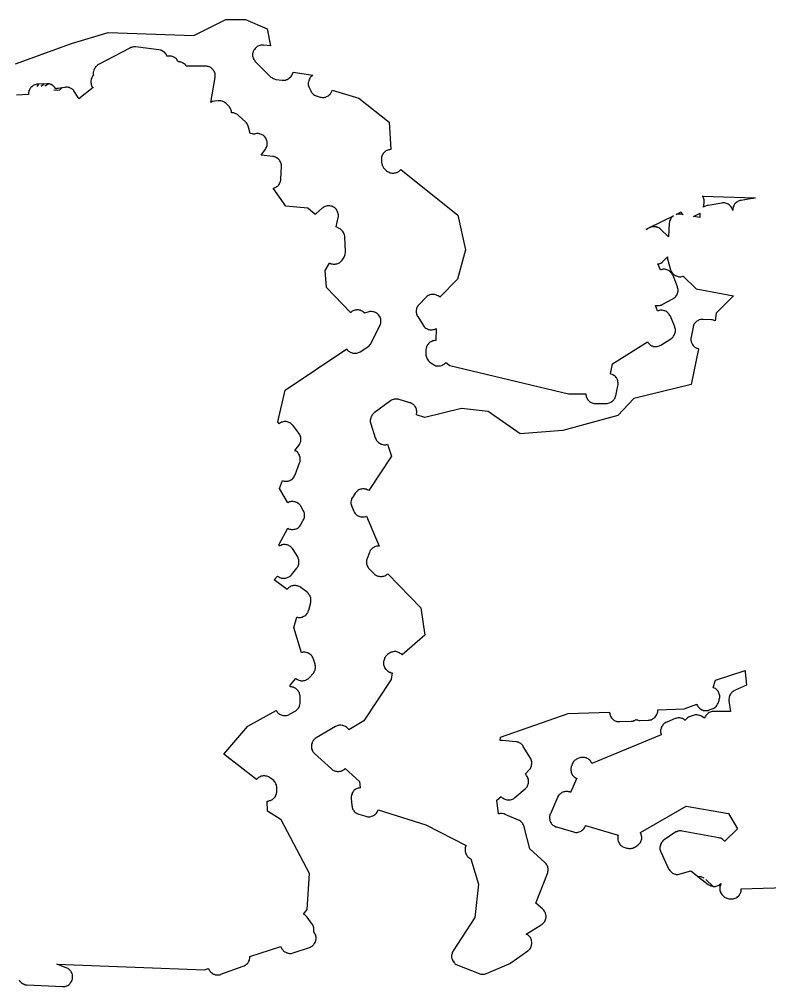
# Model space of a CAD drawing. Header units: metres. Extents: x 0 to 1325, y -1 to 773.
# Drawn here: x 917.38 to 951.89, y 53.45 to 97.91 of the extents above; entities that cross this region are included whole.
import ezdxf

# ---------------------------------------------------------------- set-up
doc = ezdxf.new("R2010")
doc.units = ezdxf.units.M

msp = doc.modelspace()

# ---------------------------------------------------------------- linework, layer by layer
at = {"layer": 'CUT'}
for points in [[(917.21, 95.858), (919.78, 96.798), (921.47, 97.298), (925.4, 97.168), (926.88, 97.908), (927.78, 97.898), (928.78, 97.468), (928.93, 96.688), (928.61, 96.728), (928.57, 96.728), (928.52, 96.728), (928.48, 96.718), (928.44, 96.708), (928.39, 96.698), (928.35, 96.678), (928.32, 96.658), (928.28, 96.628), (928.25, 96.598), (928.22, 96.568), (928.19, 96.528), (928.17, 96.498), (928.15, 96.458), (928.13, 96.408), (928.12, 96.368), (928.11, 96.328), (928.11, 96.278), (928.11, 96.238), (928.12, 96.188), (928.13, 96.148), (928.14, 96.108), (928.16, 96.068), (928.19, 96.028), (928.21, 95.988), (928.24, 95.958), (928.92, 95.278), (928.95, 95.248), (928.99, 95.228), (929.02, 95.208), (929.06, 95.188), (929.1, 95.168), (929.14, 95.158), (929.18, 95.148), (929.46, 95.108), (929.5, 95.108), (929.54, 95.108), (929.59, 95.118), (929.63, 95.118), (929.67, 95.138), (929.71, 95.148), (929.75, 95.168), (929.79, 95.198), (929.82, 95.228), (929.85, 95.258), (929.88, 95.288), (929.91, 95.328), (929.93, 95.368), (929.94, 95.408), (929.96, 95.448), (929.97, 95.478), (930.87, 95.338), (930.86, 95.328), (930.83, 95.298), (930.79, 95.268), (930.76, 95.238), (930.74, 95.198), (930.72, 95.158), (930.7, 95.118), (930.69, 95.078), (930.68, 95.028), (930.67, 94.988), (930.67, 94.938), (930.67, 94.898), (930.68, 94.848), (930.7, 94.808), (930.71, 94.768), (930.78, 94.618), (930.8, 94.578), (930.83, 94.548), (930.85, 94.508), (930.88, 94.478), (930.91, 94.448), (930.95, 94.428), (930.99, 94.408), (931.03, 94.388), (931.07, 94.378), (931.21, 94.338), (931.25, 94.328), (931.29, 94.318), (931.34, 94.318), (931.38, 94.318), (931.43, 94.328), (931.47, 94.338), (931.51, 94.358), (931.55, 94.378), (931.59, 94.398), (931.62, 94.428), (931.66, 94.458), (931.69, 94.488), (931.71, 94.528), (931.73, 94.568), (931.75, 94.608), (931.76, 94.648), (932.99, 94.288), (934.38, 93.188), (934.46, 91.928), (934.45, 91.928), (934.4, 91.918), (934.36, 91.908), (934.32, 91.898), (934.28, 91.878), (934.24, 91.858), (934.2, 91.828), (934.17, 91.798), (934.14, 91.768), (934.11, 91.738), (934.09, 91.698), (934.07, 91.658), (934.05, 91.618), (934.04, 91.568), (934.03, 91.528), (934.03, 91.488), (934.03, 91.438), (934.04, 91.318), (934.05, 91.278), (934.06, 91.238), (934.07, 91.198), (934.09, 91.158), (934.11, 91.118), (934.13, 91.078), (934.16, 91.048), (934.19, 91.018), (934.27, 90.948), (934.31, 90.918), (934.35, 90.898), (934.38, 90.878), (934.43, 90.858), (934.47, 90.848), (934.51, 90.838), (934.56, 90.838), (934.6, 90.838), (934.64, 90.848), (934.69, 90.858), (934.73, 90.868), (934.77, 90.888), (934.81, 90.908), (934.85, 90.928), (934.88, 90.958), (934.91, 90.988), (934.93, 91.008), (937.55, 88.908), (937.9, 87.308), (937.53, 85.968), (936.72, 85.138), (936.71, 85.148), (936.68, 85.168), (936.64, 85.198), (936.6, 85.218), (936.56, 85.238), (936.52, 85.248), (936.48, 85.258), (936.43, 85.268), (936.39, 85.268), (936.35, 85.268), (936.3, 85.258), (936.26, 85.248), (936.22, 85.228), (936.18, 85.208), (936.14, 85.188), (936.11, 85.158), (936.08, 85.128), (935.76, 84.798), (935.73, 84.768), (935.7, 84.738), (935.68, 84.698), (935.66, 84.658), (935.65, 84.618), (935.64, 84.578), (935.63, 84.538), (935.63, 84.488), (935.63, 84.448), (935.64, 84.408), (935.65, 84.368), (935.66, 84.328), (935.68, 84.288), (935.7, 84.248), (935.95, 83.848), (935.97, 83.818), (936, 83.778), (936.03, 83.748), (936.07, 83.718), (936.11, 83.698), (936.15, 83.678), (936.19, 83.658), (936.23, 83.648), (936.27, 83.638), (936.32, 83.638), (936.36, 83.638), (936.41, 83.648), (936.45, 83.658), (936.49, 83.668), (936.53, 83.688), (936.55, 83.698), (936.54, 83.148), (936.52, 83.148), (936.48, 83.148), (936.44, 83.138), (936.39, 83.128), (936.35, 83.108), (936.31, 83.088), (936.28, 83.068), (936.24, 83.048), (936.21, 83.018), (936.18, 82.978), (936.15, 82.948), (936.13, 82.908), (936.11, 82.868), (936.1, 82.828), (936.09, 82.788), (936.08, 82.738), (936.08, 82.698), (936.08, 82.518), (936.08, 82.468), (936.09, 82.428), (936.1, 82.378), (936.12, 82.338), (936.14, 82.298), (936.16, 82.258), (936.19, 82.218), (936.22, 82.188), (936.26, 82.158), (936.38, 82.068), (936.42, 82.048), (936.45, 82.018), (936.49, 82.008), (936.54, 81.988), (936.58, 81.988), (936.62, 81.978), (936.67, 81.978), (936.71, 81.978), (936.75, 81.988), (936.8, 81.998), (936.84, 82.018), (936.87, 82.038), (936.91, 82.058), (936.95, 82.088), (936.98, 82.118), (937, 82.138), (937.17, 81.998), (942.64, 80.688), (943.43, 80.698), (943.43, 80.688), (943.43, 80.648), (943.44, 80.598), (943.45, 80.558), (943.47, 80.518), (943.49, 80.478), (943.51, 80.438), (943.54, 80.408), (943.57, 80.368), (943.6, 80.348), (943.64, 80.318), (943.68, 80.298), (943.72, 80.278), (943.76, 80.268), (943.8, 80.258), (943.85, 80.248), (943.89, 80.248), (944.38, 80.258), (944.42, 80.258), (944.46, 80.268), (944.51, 80.278), (944.55, 80.298), (944.58, 80.308), (944.62, 80.338), (944.66, 80.358), (944.69, 80.388), (944.72, 80.418), (944.74, 80.458), (944.76, 80.488), (944.78, 80.528), (944.8, 80.568), (944.81, 80.608), (944.91, 81.068), (944.92, 81.118), (944.92, 81.158), (944.92, 81.208), (944.91, 81.248), (944.9, 81.298), (944.89, 81.338), (944.87, 81.378), (944.85, 81.418), (944.82, 81.448), (944.79, 81.488), (944.76, 81.518), (944.72, 81.538), (944.68, 81.568), (944.64, 81.588), (944.6, 81.598), (944.56, 81.608), (944.66, 82.078), (946.26, 83.078), (946.28, 83.048), (946.31, 83.018), (946.34, 82.988), (946.37, 82.958), (946.41, 82.928), (946.45, 82.908), (946.49, 82.898), (946.53, 82.878), (946.58, 82.868), (946.62, 82.868), (946.67, 82.868), (946.71, 82.878), (946.76, 82.888), (946.8, 82.898), (946.84, 82.918), (946.88, 82.938), (947.34, 83.228), (947.38, 83.258), (947.41, 83.278), (947.44, 83.318), (947.47, 83.348), (947.49, 83.388), (947.51, 83.428), (947.53, 83.468), (947.54, 83.518), (947.55, 83.558), (947.55, 83.608), (947.55, 83.648), (947.54, 83.698), (947.53, 83.738), (947.52, 83.778), (947.32, 84.258), (947.3, 84.298), (947.27, 84.338), (947.25, 84.378), (947.22, 84.408), (947.18, 84.438), (947.15, 84.458), (947.11, 84.488), (947.07, 84.508), (947.03, 84.518), (946.99, 84.528), (946.94, 84.538), (946.9, 84.538), (946.86, 84.538), (946.81, 84.528), (946.77, 84.518), (946.73, 84.508), (946.63, 84.758), (946.64, 84.758), (946.68, 84.748), (946.73, 84.748), (946.77, 84.748), (946.82, 84.758), (946.86, 84.768), (946.9, 84.778), (946.94, 84.798), (947.43, 85.058), (947.47, 85.078), (947.5, 85.108), (947.54, 85.138), (947.57, 85.168), (947.59, 85.208), (947.61, 85.238), (947.63, 85.278), (947.65, 85.318), (947.66, 85.368), (947.67, 85.408), (947.67, 85.448), (947.67, 85.498), (947.66, 85.538), (947.65, 85.578), (947.64, 85.618), (947.44, 86.128), (947.42, 86.168), (947.4, 86.208), (947.37, 86.248), (947.34, 86.278), (947.31, 86.308), (947.28, 86.338), (947.24, 86.358), (947.2, 86.378), (947.16, 86.398), (947.11, 86.408), (947.07, 86.418), (947.02, 86.418), (946.98, 86.418), (946.94, 86.408), (946.89, 86.398), (946.86, 86.388), (946.75, 86.668), (946.8, 86.678), (946.84, 86.688), (946.88, 86.708), (946.92, 86.728), (946.95, 86.748), (946.98, 86.778), (947.01, 86.808), (947.18, 86.998), (947.18, 86.968), (947.18, 86.928), (947.19, 86.878), (947.2, 86.838), (947.33, 86.398), (947.34, 86.358), (947.36, 86.318), (947.38, 86.278), (947.41, 86.248), (947.44, 86.208), (947.47, 86.178), (947.51, 86.158), (947.55, 86.128), (947.59, 86.118), (947.63, 86.098), (947.67, 86.088), (947.71, 86.078), (947.76, 86.078), (947.8, 86.078), (947.85, 86.088), (947.89, 86.098), (947.9, 86.098), (948.51, 85.528), (950.22, 85.198), (949.43, 84.408), (949.38, 84.058), (949.34, 84.068), (949.3, 84.088), (949.26, 84.098), (949.21, 84.098), (948.82, 84.118), (948.78, 84.118), (948.74, 84.118), (948.7, 84.108), (948.65, 84.098), (948.61, 84.078), (948.58, 84.058), (948.54, 84.038), (948.51, 84.008), (948.48, 83.978), (948.45, 83.948), (948.42, 83.908), (948.4, 83.878), (948.38, 83.838), (948.37, 83.798), (948.36, 83.758), (948.27, 83.298), (948.26, 83.248), (948.26, 83.208), (948.26, 83.158), (948.27, 83.118), (948.28, 83.078), (948.3, 83.028), (948.32, 82.988), (948.34, 82.958), (948.37, 82.918), (948.4, 82.888), (948.43, 82.858), (948.46, 82.828), (948.5, 82.808), (948.54, 82.788), (948.59, 82.778), (948.62, 82.768), (948.28, 81.118), (945.64, 80.488), (944.91, 79.698), (942.38, 79.008), (940.41, 78.858), (938.94, 79.878), (937.71, 80.028), (936.02, 79.608), (935.64, 79.728), (935.65, 79.768), (935.66, 79.818), (935.66, 79.858), (935.66, 79.898), (935.65, 79.948), (935.64, 79.988), (935.63, 80.028), (935.61, 80.068), (935.58, 80.108), (935.56, 80.138), (935.53, 80.178), (935.5, 80.208), (935.46, 80.228), (935.42, 80.258), (935.38, 80.278), (935.34, 80.288), (934.85, 80.438), (934.81, 80.448), (934.76, 80.458), (934.71, 80.458), (934.67, 80.458), (934.62, 80.448), (934.58, 80.438), (934.53, 80.418), (934.49, 80.398), (934.45, 80.368), (933.7, 79.818), (933.67, 79.798), (933.64, 79.768), (933.61, 79.728), (933.59, 79.698), (933.57, 79.658), (933.55, 79.618), (933.54, 79.578), (933.53, 79.538), (933.52, 79.488), (933.52, 79.448), (933.52, 79.408), (933.53, 79.358), (933.54, 79.318), (933.75, 78.668), (933.77, 78.628), (933.79, 78.588), (933.81, 78.548), (933.84, 78.518), (933.87, 78.488), (933.9, 78.458), (933.94, 78.428), (933.97, 78.408), (934.01, 78.388), (934.05, 78.378), (934.1, 78.368), (934.14, 78.358), (934.18, 78.358), (934.23, 78.358), (934.27, 78.368), (934.31, 78.378), (934.49, 77.828), (933.45, 76.248), (933.42, 76.268), (933.38, 76.288), (933.33, 76.308), (933.29, 76.318), (933.25, 76.328), (933.2, 76.328), (933.16, 76.328), (933.11, 76.318), (933.07, 76.308), (933.03, 76.298), (932.99, 76.278), (932.95, 76.248), (932.92, 76.228), (932.88, 76.198), (932.85, 76.168), (932.83, 76.128), (932.71, 75.948), (932.68, 75.908), (932.66, 75.868), (932.65, 75.828), (932.64, 75.788), (932.63, 75.738), (932.63, 75.698), (932.63, 75.648), (932.64, 75.608), (932.65, 75.558), (932.67, 75.518), (932.76, 75.308), (932.78, 75.268), (932.8, 75.238), (932.83, 75.198), (932.86, 75.168), (932.89, 75.138), (932.92, 75.108), (932.96, 75.088), (933, 75.068), (933.04, 75.058), (933.09, 75.048), (933.13, 75.038), (933.18, 75.038), (933.22, 75.038), (933.26, 75.048), (933.31, 75.058), (933.34, 75.078), (933.92, 73.698), (933.9, 73.698), (933.85, 73.698), (933.81, 73.688), (933.76, 73.678), (933.72, 73.658), (933.68, 73.638), (933.64, 73.618), (933.61, 73.588), (933.58, 73.558), (933.55, 73.528), (933.52, 73.488), (933.5, 73.458), (933.48, 73.408), (933.37, 73.128), (933.36, 73.088), (933.35, 73.048), (933.34, 73.008), (933.34, 72.958), (933.34, 72.918), (933.35, 72.878), (933.36, 72.838), (933.38, 72.798), (933.39, 72.758), (933.42, 72.718), (933.44, 72.678), (933.47, 72.648), (933.69, 72.428), (933.72, 72.398), (933.76, 72.378), (933.8, 72.348), (933.84, 72.328), (933.88, 72.318), (933.92, 72.308), (933.97, 72.298), (934.01, 72.298), (934.06, 72.298), (934.1, 72.308), (934.14, 72.318), (934.19, 72.338), (934.23, 72.358), (934.26, 72.378), (934.3, 72.408), (934.32, 72.428), (935.84, 70.858), (936.03, 69.608), (934.98, 68.698), (934.97, 68.708), (934.94, 68.738), (934.9, 68.768), (934.86, 68.788), (934.82, 68.808), (934.78, 68.828), (934.74, 68.838), (934.69, 68.848), (934.65, 68.848), (934.61, 68.848), (934.56, 68.838), (934.52, 68.828), (934.47, 68.818), (934.43, 68.798), (934.4, 68.778), (934.36, 68.748), (934.31, 68.708), (934.28, 68.678), (934.25, 68.648), (934.22, 68.618), (934.2, 68.588), (934.18, 68.548), (934.17, 68.508), (934.15, 68.468), (934.14, 68.428), (934.13, 68.388), (934.13, 68.338), (934.13, 68.298), (934.13, 68.248), (934.14, 68.208), (934.16, 68.168), (934.17, 68.128), (934.19, 68.088), (934.22, 68.048), (934.25, 68.018), (934.28, 67.988), (934.31, 67.958), (934.35, 67.928), (934.39, 67.908), (934.43, 67.898), (934.47, 67.878), (934.51, 67.878), (934.52, 67.878), (934.48, 67.568), (933.23, 65.668), (932.54, 65.248), (932.51, 65.288), (932.48, 65.318), (932.45, 65.348), (932.42, 65.378), (932.38, 65.408), (932.34, 65.428), (932.3, 65.438), (932.26, 65.458), (932.22, 65.458), (932.17, 65.468), (932.13, 65.468), (932.09, 65.468), (932.04, 65.458), (932, 65.438), (931.96, 65.428), (931.92, 65.408), (931.03, 64.878), (930.99, 64.848), (930.96, 64.818), (930.93, 64.788), (930.9, 64.758), (930.87, 64.718), (930.85, 64.678), (930.84, 64.638), (930.82, 64.598), (930.82, 64.558), (930.81, 64.508), (930.81, 64.468), (930.81, 64.418), (930.82, 64.378), (930.84, 64.338), (930.85, 64.298), (930.87, 64.258), (930.9, 64.218), (930.93, 64.188), (930.96, 64.158), (931.73, 63.458), (931.76, 63.428), (931.8, 63.398), (931.84, 63.378), (931.88, 63.368), (931.92, 63.348), (931.96, 63.348), (932, 63.338), (932.05, 63.338), (932.09, 63.338), (932.13, 63.348), (932.18, 63.358), (932.22, 63.378), (932.26, 63.398), (932.29, 63.418), (932.33, 63.448), (932.36, 63.478), (933.02, 62.878), (933.05, 62.588), (933.01, 62.578), (932.96, 62.568), (932.92, 62.558), (932.88, 62.538), (932.84, 62.518), (932.81, 62.488), (932.77, 62.458), (932.74, 62.428), (932.72, 62.388), (932.69, 62.358), (932.68, 62.318), (932.66, 62.268), (932.65, 62.228), (932.64, 62.188), (932.64, 62.138), (932.64, 62.098), (932.67, 61.768), (932.68, 61.728), (932.69, 61.678), (932.7, 61.638), (932.72, 61.598), (932.74, 61.558), (932.77, 61.528), (932.8, 61.488), (932.83, 61.458), (932.87, 61.438), (932.91, 61.408), (932.95, 61.388), (932.99, 61.378), (933.32, 61.278), (933.36, 61.268), (933.41, 61.258), (933.45, 61.258), (933.5, 61.258), (933.54, 61.268), (933.58, 61.278), (933.63, 61.298), (933.67, 61.318), (933.71, 61.338), (933.74, 61.368), (933.77, 61.398), (933.8, 61.428), (933.83, 61.468), (933.85, 61.508), (933.87, 61.548), (933.88, 61.568), (936.08, 60.888), (937.93, 59.938), (937.91, 59.908), (937.9, 59.868), (937.89, 59.828), (937.88, 59.778), (937.88, 59.738), (937.88, 59.688), (937.89, 59.648), (937.9, 59.608), (937.92, 59.568), (937.93, 59.528), (937.96, 59.488), (937.98, 59.448), (938.01, 59.418), (938.05, 59.388), (938.08, 59.358), (938.12, 59.338), (938.14, 59.328), (938.49, 58.158), (938.32, 56.628), (937.33, 55.088), (937.31, 55.058), (937.29, 55.018), (937.28, 54.968), (937.27, 54.928), (937.26, 54.888), (937.26, 54.838), (937.26, 54.798), (937.27, 54.748), (937.28, 54.708), (937.3, 54.668), (937.32, 54.628), (937.34, 54.588), (937.37, 54.558), (937.4, 54.528), (937.43, 54.498), (937.47, 54.468), (937.51, 54.448), (937.55, 54.428), (938.52, 54.048), (938.56, 54.038), (938.6, 54.028), (938.64, 54.018), (938.69, 54.018), (938.73, 54.018), (938.77, 54.028), (938.81, 54.038), (938.86, 54.058), (939.9, 54.498), (939.94, 54.518), (939.98, 54.538), (940.76, 55.088), (940.79, 55.118), (940.82, 55.148), (940.85, 55.178), (940.88, 55.218), (940.9, 55.248), (940.92, 55.288), (940.93, 55.328), (940.94, 55.378), (940.95, 55.418), (940.95, 55.458), (940.95, 55.498), (940.94, 55.548), (940.93, 55.588), (940.92, 55.628), (940.9, 55.668), (940.88, 55.708), (940.85, 55.738), (940.82, 55.768), (940.79, 55.798), (940.76, 55.828), (940.72, 55.848), (940.68, 55.868), (941.38, 56.288), (941.42, 56.318), (941.45, 56.348), (941.49, 56.378), (941.51, 56.418), (941.54, 56.448), (941.56, 56.488), (941.58, 56.538), (941.59, 56.578), (941.6, 56.618), (941.6, 56.668), (941.6, 56.708), (941.59, 56.758), (941.58, 56.798), (941.57, 56.838), (941.55, 56.878), (941.53, 56.918), (941.5, 56.958), (941.47, 56.988), (941.44, 57.018), (941.13, 57.288), (941.67, 58.648), (941.68, 58.698), (941.69, 58.738), (941.7, 58.788), (941.7, 58.828), (941.7, 58.878), (941.69, 58.918), (941.68, 58.968), (941.66, 59.008), (941.64, 59.048), (941.61, 59.088), (941.58, 59.118), (941.55, 59.148), (940.85, 59.778), (940.6, 60.798), (940.58, 60.838), (940.57, 60.888), (940.54, 60.928), (940.52, 60.958), (940.49, 60.998), (940.46, 61.028), (940.42, 61.058), (940.38, 61.078), (940.34, 61.098), (939.72, 61.368), (939.68, 61.388), (939.64, 61.398), (939.59, 61.408), (939.55, 61.408), (939.51, 61.408), (939.46, 61.398), (939.43, 61.388), (939.42, 61.388), (939.34, 62.018), (939.54, 62.188), (939.56, 62.158), (939.59, 62.128), (939.63, 62.108), (939.67, 62.078), (939.71, 62.058), (939.75, 62.048), (939.8, 62.038), (939.84, 62.028), (939.88, 62.028), (939.93, 62.028), (939.97, 62.038), (940.02, 62.048), (940.06, 62.068), (940.1, 62.088), (940.14, 62.108), (940.17, 62.138), (940.64, 62.538), (940.67, 62.568), (940.7, 62.598), (940.73, 62.638), (940.75, 62.678), (940.77, 62.718), (940.78, 62.758), (940.79, 62.808), (940.8, 62.848), (940.8, 62.898), (940.8, 62.938), (940.79, 62.988), (940.77, 63.028), (940.76, 63.068), (940.74, 63.108), (940.71, 63.148), (940.68, 63.178), (940.65, 63.208), (940.64, 63.218), (940.82, 63.408), (940.85, 63.438), (940.88, 63.478), (940.9, 63.518), (940.92, 63.558), (940.93, 63.598), (940.94, 63.648), (940.95, 63.688), (940.95, 63.738), (940.95, 63.778), (940.94, 63.828), (940.92, 63.868), (940.91, 63.908), (940.88, 63.948), (940.55, 64.488), (940.53, 64.528), (940.5, 64.558), (940.47, 64.588), (940.44, 64.618), (940.41, 64.638), (940.37, 64.658), (940.33, 64.678), (940.29, 64.688), (940.25, 64.698), (940.21, 64.708), (939.6, 64.758), (939.55, 64.758), (939.51, 64.758), (939.49, 64.758), (939.51, 64.918), (942.62, 66.008), (944.52, 66.068), (944.52, 66.048), (944.53, 66.008), (944.53, 65.968), (944.55, 65.928), (944.56, 65.888), (944.58, 65.848), (944.61, 65.808), (944.64, 65.778), (944.67, 65.748), (944.7, 65.718), (944.74, 65.688), (944.78, 65.668), (944.82, 65.658), (944.86, 65.638), (944.9, 65.638), (944.94, 65.628), (944.99, 65.628), (945.51, 65.648), (945.55, 65.648), (945.6, 65.658), (945.64, 65.678), (945.68, 65.688), (945.72, 65.718), (945.74, 65.728), (945.76, 65.718), (945.8, 65.708), (945.84, 65.698), (945.89, 65.688), (945.93, 65.688), (946.3, 65.698), (946.35, 65.698), (946.39, 65.708), (946.43, 65.718), (946.48, 65.738), (946.52, 65.758), (946.55, 65.788), (946.59, 65.808), (946.62, 65.838), (946.65, 65.878), (946.67, 65.918), (946.7, 65.958), (946.71, 65.998), (946.73, 66.038), (946.74, 66.078), (946.74, 66.128), (946.74, 66.168), (947.96, 66.218), (948.53, 66.428), (948.54, 66.398), (948.56, 66.358), (948.59, 66.328), (948.61, 66.288), (948.64, 66.258), (948.68, 66.228), (948.72, 66.208), (948.75, 66.178), (948.8, 66.168), (948.84, 66.148), (948.88, 66.148), (948.93, 66.138), (948.97, 66.138), (949.01, 66.138), (949.06, 66.148), (949.1, 66.168), (949.24, 66.218), (949.28, 66.228), (949.32, 66.248), (949.36, 66.278), (949.39, 66.298), (949.42, 66.328), (949.45, 66.368), (949.47, 66.398), (949.49, 66.438), (949.51, 66.478), (949.56, 66.608), (949.57, 66.648), (949.58, 66.688), (949.59, 66.738), (949.59, 66.778), (949.59, 66.818), (949.58, 66.868), (949.57, 66.908), (949.55, 66.948), (949.53, 66.988), (949.51, 67.028), (949.48, 67.058), (949.45, 67.088), (949.42, 67.118), (949.39, 67.148), (949.35, 67.168), (949.31, 67.188), (949.28, 67.198), (949.4, 67.538), (950.76, 67.978), (950.76, 67.958), (950.76, 67.908), (950.82, 67.308), (950.27, 67.058), (950.23, 67.038), (950.2, 67.018), (950.16, 66.988), (950.13, 66.958), (950.1, 66.918), (950.08, 66.888), (950.05, 66.848), (950.04, 66.798), (950.02, 66.758), (950.02, 66.718), (950.01, 66.668), (950.01, 66.628), (950.01, 66.578), (950.08, 66.088), (949.33, 66.098), (949.28, 66.098), (949.24, 66.088), (949.2, 66.078), (949.15, 66.068), (949.11, 66.048), (949.08, 66.028), (949.04, 65.998), (949.01, 65.968), (948.98, 65.938), (948.95, 65.908), (948.93, 65.868), (948.91, 65.828), (948.89, 65.788), (948.76, 65.868), (948.72, 65.888), (948.68, 65.908), (948.64, 65.918), (948.59, 65.928), (948.55, 65.938), (948.5, 65.938), (948.46, 65.938), (948.41, 65.928), (948.37, 65.908), (948.23, 65.858), (948.19, 65.848), (948.15, 65.828), (948.11, 65.798), (948.08, 65.778), (948.05, 65.748), (948.02, 65.708), (948, 65.688), (947.99, 65.698), (947.96, 65.728), (947.92, 65.748), (947.88, 65.768), (947.84, 65.778), (947.8, 65.788), (947.75, 65.798), (947.71, 65.798), (947.67, 65.798), (947.62, 65.788), (947.58, 65.778), (947.54, 65.768), (947.15, 65.608), (947.11, 65.588), (947.07, 65.558), (947.04, 65.538), (947, 65.508), (946.97, 65.478), (946.95, 65.438), (946.92, 65.398), (946.9, 65.358), (946.89, 65.318), (946.88, 65.278), (946.87, 65.238), (946.87, 65.188), (946.87, 65.148), (946.88, 65.098), (946.89, 65.058), (946.9, 65.018), (943.7, 63.708), (943.69, 63.748), (943.66, 63.788), (943.64, 63.828), (943.61, 63.858), (943.57, 63.888), (943.54, 63.918), (943.5, 63.938), (943.46, 63.958), (943.42, 63.968), (943.37, 63.978), (943.33, 63.988), (943.29, 63.988), (943.24, 63.988), (943.2, 63.978), (943.15, 63.968), (943.11, 63.948), (943.04, 63.918), (943, 63.898), (942.97, 63.878), (942.93, 63.858), (942.9, 63.828), (942.87, 63.798), (942.85, 63.758), (942.83, 63.728), (942.81, 63.688), (942.78, 63.618), (942.76, 63.578), (942.75, 63.528), (942.74, 63.488), (942.74, 63.438), (942.74, 63.398), (942.75, 63.358), (942.76, 63.308), (942.77, 63.268), (942.79, 63.228), (942.81, 63.188), (942.84, 63.158), (942.87, 63.118), (942.9, 63.088), (942.94, 63.068), (942.98, 63.038), (943.01, 63.028), (942.72, 62.378), (942.68, 62.398), (942.63, 62.408), (942.59, 62.418), (942.55, 62.418), (942.5, 62.418), (942.46, 62.408), (942.42, 62.398), (942.37, 62.388), (942.33, 62.368), (942.3, 62.348), (942.26, 62.318), (942.23, 62.288), (942.2, 62.258), (942.17, 62.228), (942.15, 62.188), (942.13, 62.148), (941.8, 61.398), (941.78, 61.358), (941.77, 61.318), (941.76, 61.268), (941.76, 61.228), (941.76, 61.178), (941.77, 61.138), (941.78, 61.088), (941.79, 61.048), (941.81, 61.008), (941.83, 60.968), (941.86, 60.938), (941.89, 60.898), (941.92, 60.868), (941.96, 60.848), (942, 60.818), (942.04, 60.798), (942.08, 60.788), (942.86, 60.558), (942.91, 60.548), (942.95, 60.538), (942.99, 60.538), (943.04, 60.538), (943.08, 60.548), (943.13, 60.558), (943.17, 60.578), (943.21, 60.598), (943.25, 60.618), (943.28, 60.648), (943.31, 60.678), (943.34, 60.708), (943.37, 60.748), (943.39, 60.788), (943.41, 60.828), (943.42, 60.858), (944.92, 60.408), (944.91, 60.358), (944.9, 60.318), (944.9, 60.278), (944.9, 60.228), (944.91, 60.188), (944.92, 60.148), (944.94, 60.108), (944.95, 60.068), (944.98, 60.028), (945, 59.988), (945.03, 59.958), (945.07, 59.928), (945.1, 59.898), (945.14, 59.878), (945.18, 59.858), (945.22, 59.848), (945.32, 59.818), (945.37, 59.808), (945.41, 59.798), (945.46, 59.798), (945.51, 59.798), (945.55, 59.808), (945.6, 59.818), (945.64, 59.838), (945.68, 59.858), (945.78, 59.918), (945.82, 59.948), (945.85, 59.978), (945.88, 60.008), (945.91, 60.038), (945.94, 60.078), (945.96, 60.118), (945.97, 60.158), (945.99, 60.198), (946, 60.248), (946, 60.288), (946, 60.338), (945.99, 60.378), (945.98, 60.428), (945.97, 60.468), (945.95, 60.508), (945.94, 60.528), (948.05, 61.748), (949.99, 61.408), (950.41, 60.708), (949.82, 60.128), (949.81, 60.138), (949.78, 60.168), (949.75, 60.198), (949.72, 60.228), (949.68, 60.248), (949.64, 60.268), (949.59, 60.278), (949.55, 60.288), (947.86, 60.598), (947.82, 60.608), (947.77, 60.608), (947.73, 60.608), (947.69, 60.598), (947.65, 60.588), (947.61, 60.568), (947.57, 60.558), (947.53, 60.528), (947.04, 60.198), (947, 60.178), (946.97, 60.148), (946.94, 60.108), (946.91, 60.068), (946.89, 60.028), (946.87, 59.988), (946.86, 59.948), (946.85, 59.908), (946.84, 59.858), (946.84, 59.818), (946.84, 59.768), (946.85, 59.728), (946.87, 59.678), (946.88, 59.638), (947.24, 58.868), (947.26, 58.828), (947.29, 58.788), (947.32, 58.758), (947.35, 58.728), (947.38, 58.698), (947.42, 58.668), (947.46, 58.648), (947.5, 58.628), (947.55, 58.618), (947.59, 58.608), (947.64, 58.608), (947.68, 58.608), (947.73, 58.618), (947.77, 58.628), (948.26, 58.768), (949.05, 58.148), (949.09, 58.128), (949.13, 58.108), (949.17, 58.088), (949.21, 58.078), (949.26, 58.068), (949.3, 58.058), (949.34, 58.058), (949.39, 58.058), (949.43, 58.068), (949.47, 58.078), (949.51, 58.098), (949.55, 58.118), (949.59, 58.138), (949.63, 58.168), (949.65, 58.188), (949.63, 58.148), (949.62, 58.108), (949.6, 58.068), (949.59, 58.018), (949.59, 57.978), (949.59, 57.938), (949.6, 57.888), (949.6, 57.848), (949.62, 57.808), (949.63, 57.768), (949.65, 57.728), (949.68, 57.688), (949.71, 57.658), (949.74, 57.628), (949.77, 57.598), (949.81, 57.568), (949.84, 57.548), (949.88, 57.528), (949.92, 57.508), (949.96, 57.498), (950, 57.488), (950.04, 57.478), (950.08, 57.478), (950.13, 57.478), (950.17, 57.478), (950.22, 57.488), (950.26, 57.498), (950.3, 57.508), (950.34, 57.528), (950.38, 57.548), (950.41, 57.578), (950.45, 57.608), (950.48, 57.638), (950.5, 57.678), (950.52, 57.708), (950.54, 57.748), (950.56, 57.788), (950.57, 57.838), (950.58, 57.878), (950.58, 57.918), (950.58, 57.948), (955.16, 58.088)], [(917.37, 53.758), (917.39, 53.718), (917.42, 53.688), (917.45, 53.648), (917.48, 53.618), (917.52, 53.598), (917.56, 53.578), (917.6, 53.558), (917.65, 53.538), (917.69, 53.538), (917.74, 53.528), (919.36, 53.448), (919.4, 53.448), (919.45, 53.448), (919.49, 53.458), (919.53, 53.478), (919.57, 53.488), (919.61, 53.508), (919.65, 53.538), (919.68, 53.568), (919.71, 53.598), (919.74, 53.628), (919.76, 53.668), (919.79, 53.698), (919.8, 53.738), (919.82, 53.788), (919.82, 53.828), (919.83, 53.868), (919.83, 53.918), (919.83, 53.958), (919.82, 53.998), (919.81, 54.048), (919.79, 54.088), (919.77, 54.128), (919.75, 54.158), (919.72, 54.198), (919.69, 54.228), (919.65, 54.258), (919.62, 54.278), (919.58, 54.298), (919.54, 54.318), (919.1, 54.478), (925.89, 54.228), (926.07, 54.288), (926.09, 54.248), (926.11, 54.208), (926.14, 54.178), (926.16, 54.138), (926.19, 54.108), (926.23, 54.078), (926.27, 54.058), (926.3, 54.028), (926.35, 54.018), (926.39, 53.998), (926.43, 53.998), (926.48, 53.988), (926.52, 53.988), (926.57, 53.988), (926.61, 53.998), (926.65, 54.018), (927.68, 54.388), (927.72, 54.398), (927.76, 54.428), (927.8, 54.448), (927.83, 54.478), (927.87, 54.508), (927.89, 54.548), (927.92, 54.578), (927.94, 54.618), (927.96, 54.658), (927.97, 54.708), (927.98, 54.748), (927.98, 54.798), (927.98, 54.828), (929.4, 55.288), (929.42, 55.248), (929.44, 55.208), (929.46, 55.168), (929.49, 55.138), (929.52, 55.108), (929.55, 55.078), (929.59, 55.048), (929.63, 55.028), (929.67, 55.008), (929.71, 54.998), (929.75, 54.988), (929.8, 54.978), (929.84, 54.978), (929.89, 54.978), (929.93, 54.988), (929.97, 54.998), (930.72, 55.248), (930.76, 55.268), (930.8, 55.288), (930.84, 55.308), (930.87, 55.338), (930.91, 55.368), (930.93, 55.398), (930.96, 55.438), (930.98, 55.478), (931, 55.518), (931.01, 55.558), (931.02, 55.598), (931.03, 55.638), (931.03, 55.688), (931.03, 55.728), (931.02, 55.768), (931.01, 55.818), (930.99, 55.858), (930.97, 55.898), (930.95, 55.928), (930.92, 55.968), (930.92, 55.988), (930.93, 56.028), (930.93, 56.068), (930.93, 56.118), (930.92, 56.158), (930.91, 56.198), (930.89, 56.248), (930.87, 56.288), (930.85, 56.318), (930.62, 56.638), (930.59, 56.678), (930.56, 56.708), (930.52, 56.738), (930.49, 56.758), (930.45, 56.778), (930.61, 56.988), (930.72, 58.648), (929.42, 61.118), (928.79, 61.518), (928.78, 61.978), (928.81, 61.978), (928.85, 61.988), (928.89, 61.998), (928.94, 62.008), (928.98, 62.028), (929.02, 62.048), (929.05, 62.078), (929.09, 62.108), (929.12, 62.138), (929.14, 62.178), (929.17, 62.218), (929.18, 62.258), (929.2, 62.298), (929.21, 62.338), (929.22, 62.388), (929.22, 62.428), (929.22, 62.588), (929.22, 62.638), (929.21, 62.678), (929.2, 62.728), (929.18, 62.768), (929.16, 62.808), (929.14, 62.848), (929.11, 62.878), (929.08, 62.918), (929.04, 62.948), (928.91, 63.048), (928.88, 63.068), (928.84, 63.088), (928.8, 63.108), (928.76, 63.118), (928.72, 63.128), (928.67, 63.138), (928.63, 63.138), (928.59, 63.138), (928.54, 63.128), (928.5, 63.118), (928.46, 63.098), (928.42, 63.078), (928.38, 63.058), (928.35, 63.028), (928.32, 62.998), (928.29, 62.968), (926.78, 64.138), (927.89, 65.428), (929.19, 66.148), (929.22, 66.108), (929.24, 66.068), (929.27, 66.038), (929.31, 66.008), (929.34, 65.978), (929.38, 65.958), (929.42, 65.938), (929.46, 65.928), (929.51, 65.918), (929.55, 65.908), (929.6, 65.908), (929.64, 65.908), (929.68, 65.918), (929.73, 65.928), (929.77, 65.948), (929.81, 65.968), (930.06, 66.108), (930.1, 66.128), (930.13, 66.158), (930.16, 66.188), (930.19, 66.218), (930.22, 66.248), (930.24, 66.288), (930.26, 66.328), (930.27, 66.368), (930.28, 66.408), (930.29, 66.458), (930.29, 66.498), (930.29, 66.778), (930.29, 66.818), (930.28, 66.868), (930.27, 66.908), (930.26, 66.948), (930.24, 66.988), (930.22, 67.028), (930.19, 67.058), (930.16, 67.098), (930.13, 67.128), (930.09, 67.148), (930.06, 67.168), (930.02, 67.188), (929.98, 67.208), (929.93, 67.218), (929.89, 67.228), (929.85, 67.228), (929.83, 67.228), (929.83, 67.308), (930.09, 67.618), (930.1, 67.618), (930.13, 67.588), (930.17, 67.568), (930.2, 67.548), (930.24, 67.528), (930.29, 67.518), (930.33, 67.508), (930.37, 67.508), (930.42, 67.508), (930.46, 67.518), (930.5, 67.518), (930.55, 67.538), (930.59, 67.558), (930.63, 67.578), (930.66, 67.598), (930.7, 67.628), (930.73, 67.658), (930.89, 67.838), (930.92, 67.878), (930.94, 67.918), (930.96, 67.958), (930.98, 67.998), (930.99, 68.038), (931, 68.088), (931, 68.128), (931, 68.178), (930.99, 68.228), (930.98, 68.268), (930.91, 68.498), (930.9, 68.538), (930.88, 68.578), (930.85, 68.618), (930.83, 68.658), (930.8, 68.688), (930.76, 68.718), (930.73, 68.738), (930.69, 68.768), (930.65, 68.788), (930.61, 68.798), (930.57, 68.808), (930.52, 68.818), (930.48, 68.818), (930.43, 68.818), (930.39, 68.808), (930.35, 68.798), (930.01, 69.948), (930.14, 70.438), (930.17, 70.428), (930.22, 70.418), (930.26, 70.418), (930.31, 70.418), (930.35, 70.428), (930.39, 70.438), (930.43, 70.458), (930.47, 70.478), (930.51, 70.498), (930.55, 70.528), (930.58, 70.558), (930.61, 70.598), (930.63, 70.628), (930.66, 70.668), (930.67, 70.718), (930.69, 70.758), (930.78, 71.108), (930.78, 71.148), (930.79, 71.188), (930.79, 71.238), (930.79, 71.278), (930.78, 71.328), (930.76, 71.368), (930.75, 71.408), (930.73, 71.448), (930.7, 71.478), (930.68, 71.518), (930.65, 71.548), (930.61, 71.578), (930.32, 71.798), (930.29, 71.818), (930.25, 71.838), (930.21, 71.858), (930.17, 71.868), (930.12, 71.878), (930.08, 71.888), (930.04, 71.888), (929.99, 71.888), (929.95, 71.878), (929.91, 71.868), (929.87, 71.848), (929.83, 71.828), (929.79, 71.808), (929.76, 71.778), (929.73, 71.748), (929.7, 71.718), (929.69, 71.708), (929.1, 72.148), (929.25, 72.318), (929.28, 72.298), (929.32, 72.278), (929.36, 72.258), (929.4, 72.238), (929.44, 72.228), (929.49, 72.218), (929.53, 72.218), (929.58, 72.218), (929.62, 72.228), (929.66, 72.238), (929.71, 72.248), (929.75, 72.268), (929.79, 72.288), (929.82, 72.318), (929.86, 72.348), (929.89, 72.378), (930.14, 72.678), (930.16, 72.718), (930.18, 72.748), (930.2, 72.788), (930.22, 72.828), (930.23, 72.868), (930.24, 72.908), (930.24, 72.958), (930.24, 72.998), (930.23, 73.038), (930.23, 73.078), (930.21, 73.118), (930.2, 73.158), (930.18, 73.198), (929.97, 73.548), (929.94, 73.588), (929.91, 73.618), (929.88, 73.648), (929.85, 73.678), (929.81, 73.698), (929.78, 73.718), (929.74, 73.738), (929.69, 73.758), (929.65, 73.758), (929.61, 73.768), (929.57, 73.768), (929.52, 73.768), (929.48, 73.758), (929.44, 73.748), (929.4, 73.728), (929.36, 73.708), (929.34, 73.698), (929.31, 73.758), (929.72, 74.518), (929.73, 74.518), (929.76, 74.498), (929.8, 74.478), (929.85, 74.468), (929.89, 74.458), (929.93, 74.458), (929.98, 74.458), (930.02, 74.468), (930.07, 74.478), (930.11, 74.488), (930.15, 74.508), (930.19, 74.528), (930.22, 74.558), (930.25, 74.588), (930.28, 74.618), (930.31, 74.658), (930.33, 74.688), (930.44, 74.888), (930.46, 74.928), (930.48, 74.978), (930.49, 75.018), (930.5, 75.068), (930.5, 75.108), (930.5, 75.158), (930.49, 75.208), (930.48, 75.248), (930.46, 75.288), (930.44, 75.338), (930.33, 75.528), (930.31, 75.558), (930.28, 75.598), (930.25, 75.628), (930.21, 75.658), (930.18, 75.678), (930.14, 75.698), (930.1, 75.718), (930.06, 75.728), (930.02, 75.738), (929.97, 75.748), (929.93, 75.748), (929.88, 75.748), (929.84, 75.738), (929.8, 75.728), (929.76, 75.708), (929.72, 75.688), (929.35, 76.348), (929.48, 76.708), (929.52, 76.698), (929.56, 76.688), (929.6, 76.678), (929.65, 76.678), (929.69, 76.678), (929.74, 76.688), (929.78, 76.698), (929.82, 76.718), (929.86, 76.738), (929.9, 76.758), (929.94, 76.788), (929.97, 76.818), (930, 76.858), (930.02, 76.888), (930.04, 76.928), (930.06, 76.968), (930.27, 77.528), (930.29, 77.578), (930.29, 77.618), (930.3, 77.658), (930.3, 77.708), (930.3, 77.748), (930.29, 77.798), (930.27, 77.838), (930.26, 77.878), (930.23, 77.918), (930.21, 77.958), (930.18, 77.998), (930.15, 78.028), (930.11, 78.058), (930.07, 78.078), (930.05, 78.088), (930.24, 78.328), (930.26, 78.368), (930.28, 78.408), (930.3, 78.448), (930.32, 78.498), (930.32, 78.538), (930.33, 78.588), (930.33, 78.628), (930.32, 78.678), (930.32, 78.718), (930.3, 78.768), (930.28, 78.808), (930.26, 78.848), (930.24, 78.888), (929.96, 79.248), (929.93, 79.278), (929.89, 79.308), (929.86, 79.338), (929.82, 79.358), (929.78, 79.378), (929.74, 79.398), (929.7, 79.408), (929.65, 79.418), (929.61, 79.418), (929.56, 79.418), (929.52, 79.408), (929.48, 79.398), (929.43, 79.388), (929.39, 79.368), (929.36, 79.348), (929.33, 79.318), (929.26, 79.408), (929.6, 80.868), (932.44, 82.758), (932.46, 82.718), (932.49, 82.688), (932.52, 82.658), (932.56, 82.638), (932.6, 82.608), (932.64, 82.588), (932.68, 82.578), (932.72, 82.568), (932.76, 82.558), (932.81, 82.558), (932.85, 82.558), (932.9, 82.568), (932.94, 82.578), (932.98, 82.588), (933.02, 82.608), (933.06, 82.628), (933.41, 82.858), (933.44, 82.888), (933.48, 82.918), (933.51, 82.958), (933.54, 82.998), (933.56, 83.038), (933.96, 83.828), (933.98, 83.868), (933.99, 83.908), (934, 83.948), (934.01, 83.998), (934.01, 84.038), (934.01, 84.088), (934, 84.128), (933.99, 84.168), (933.97, 84.218), (933.95, 84.258), (933.93, 84.288), (933.9, 84.328), (933.87, 84.358), (933.83, 84.388), (933.8, 84.408), (933.76, 84.428), (933.72, 84.448), (933.67, 84.468), (933.63, 84.468), (933.58, 84.478), (933.54, 84.478), (933.5, 84.478), (933.45, 84.468), (933.41, 84.448), (933.26, 84.398), (933.25, 84.418), (933.21, 84.448), (933.18, 84.478), (933.14, 84.498), (933.1, 84.518), (933.06, 84.538), (933.02, 84.548), (932.98, 84.558), (932.94, 84.558), (932.89, 84.558), (932.85, 84.548), (932.81, 84.548), (932.77, 84.528), (932.73, 84.518), (932.69, 84.488), (932.65, 84.468), (932.62, 84.438), (932.61, 84.428), (931.51, 85.578), (931.45, 86.358), (931.65, 86.708), (931.68, 86.698), (931.72, 86.678), (931.77, 86.668), (931.81, 86.658), (931.85, 86.658), (931.9, 86.658), (931.94, 86.668), (931.98, 86.668), (932.02, 86.688), (932.06, 86.698), (932.1, 86.718), (932.14, 86.748), (932.17, 86.778), (932.2, 86.808), (932.23, 86.838), (932.26, 86.878), (932.32, 86.978), (932.34, 87.018), (932.35, 87.058), (932.37, 87.098), (932.37, 87.138), (932.38, 87.188), (932.38, 87.228), (932.35, 87.908), (932.35, 87.948), (932.34, 87.998), (932.32, 88.038), (932.31, 88.078), (932.29, 88.118), (932.26, 88.158), (932.23, 88.188), (932.2, 88.218), (932.17, 88.248), (932.13, 88.278), (932.09, 88.298), (931.95, 88.368), (932.04, 88.798), (932.05, 88.838), (932.05, 88.878), (932.05, 88.928), (932.04, 88.968), (932.03, 89.008), (932.02, 89.048), (932, 89.088), (931.98, 89.128), (931.96, 89.168), (931.93, 89.198), (931.9, 89.228), (931.86, 89.258), (931.83, 89.278), (931.79, 89.298), (931.75, 89.318), (931.71, 89.328), (931.66, 89.338), (931.62, 89.338), (931.58, 89.338), (931.53, 89.338), (931.49, 89.328), (931.45, 89.308), (931.41, 89.298), (931.37, 89.278), (931.33, 89.248), (931.3, 89.228), (931.03, 88.988), (931, 88.948), (930.99, 88.938), (930.64, 89.228), (929.64, 89.328), (929.05, 90.148), (929.07, 90.148), (929.11, 90.158), (929.15, 90.178), (929.19, 90.198), (929.22, 90.218), (929.26, 90.248), (929.29, 90.278), (929.31, 90.308), (929.34, 90.348), (929.36, 90.388), (929.37, 90.428), (929.39, 90.468), (929.4, 90.508), (929.4, 90.558), (929.43, 91.138), (929.43, 91.178), (929.43, 91.228), (929.42, 91.268), (929.4, 91.308), (929.39, 91.358), (929.36, 91.398), (929.34, 91.428), (929.31, 91.468), (929.28, 91.498), (929.24, 91.528), (929.2, 91.548), (929.16, 91.568), (929.12, 91.588), (929.08, 91.598), (929.03, 91.608), (928.5, 91.668), (928.7, 91.948), (928.72, 91.988), (928.74, 92.028), (928.76, 92.068), (928.77, 92.108), (928.78, 92.148), (928.78, 92.198), (928.78, 92.238), (928.77, 92.288), (928.76, 92.328), (928.75, 92.368), (928.73, 92.418), (928.71, 92.448), (928.68, 92.488), (928.65, 92.518), (928.62, 92.548), (928.58, 92.578), (928.55, 92.598), (928.51, 92.618), (928.46, 92.638), (928.42, 92.648), (928.38, 92.658), (928.33, 92.658), (928.29, 92.658), (928.24, 92.648), (928.2, 92.638), (928.16, 92.628), (928.14, 92.638), (928.1, 92.648), (927.99, 92.668), (927.92, 92.948), (927.91, 92.998), (927.89, 93.038), (927.87, 93.068), (927.85, 93.108), (927.82, 93.148), (927.79, 93.178), (927.45, 93.498), (927.41, 93.528), (927.38, 93.548), (927.34, 93.568), (927.3, 93.588), (927.25, 93.608), (927.21, 93.608), (927.17, 93.618), (927.14, 93.618), (927.14, 93.648), (927.13, 93.688), (927.12, 93.728), (927.11, 93.768), (927.09, 93.808), (927.06, 93.848), (927.04, 93.888), (927.01, 93.918), (926.89, 94.038), (926.85, 94.068), (926.82, 94.098), (926.78, 94.118), (926.74, 94.138), (926.7, 94.148), (926.65, 94.158), (926.61, 94.168), (926.56, 94.168), (926.52, 94.168), (926.35, 94.148), (926.3, 94.138), (926.26, 94.128), (926.22, 94.108), (926.19, 94.088), (926.38, 95.228), (926.39, 95.278), (926.39, 95.318), (926.39, 95.358), (926.38, 95.408), (926.37, 95.448), (926.35, 95.488), (926.33, 95.528), (926.31, 95.568), (926.28, 95.598), (926.25, 95.628), (926.22, 95.658), (926.19, 95.688), (926.15, 95.708), (926.11, 95.728), (926.07, 95.738), (926.03, 95.748), (925.98, 95.758), (925.94, 95.758), (925.05, 95.758), (925.03, 95.798), (925, 95.828), (924.96, 95.858), (924.93, 95.878), (924.89, 95.908), (924.85, 95.928), (924.81, 95.938), (924.77, 95.948), (924.72, 95.958), (924.69, 95.958), (924.68, 95.958), (924.67, 95.988), (924.65, 96.018), (924.63, 96.058), (924.6, 96.088), (924.56, 96.118), (924.53, 96.148), (924.49, 96.168), (924.45, 96.188), (924.41, 96.198), (924.37, 96.208), (924.32, 96.218), (924.28, 96.218), (924.17, 96.218), (924.17, 96.228), (924.15, 96.268), (924.13, 96.308), (924.1, 96.338), (924.07, 96.378), (924.04, 96.398), (924, 96.428), (923.97, 96.448), (923.93, 96.468), (923.89, 96.488), (923.85, 96.498), (923.8, 96.508), (922.72, 96.638), (922.68, 96.638), (922.63, 96.638), (922.59, 96.628), (922.54, 96.618), (922.5, 96.608), (922.46, 96.588), (921.02, 95.828), (920.98, 95.808), (920.95, 95.778), (920.91, 95.748), (920.88, 95.718), (920.86, 95.678), (920.84, 95.648), (920.82, 95.608), (920.8, 95.568), (920.79, 95.518), (920.78, 95.478), (920.78, 95.438), (920.78, 95.388), (920.79, 95.348), (920.79, 95.338), (920.78, 95.328), (920.75, 95.298), (920.73, 95.258), (920.71, 95.218), (920.69, 95.178), (920.68, 95.138), (920.67, 95.088), (920.67, 95.048), (920.67, 94.998), (920.68, 94.958), (920.69, 94.918), (920.7, 94.868), (920.72, 94.828), (920.74, 94.798), (920.77, 94.768), (920.11, 94.258), (920.1, 94.278), (920.08, 94.318), (920.06, 94.358), (919.92, 94.578), (919.89, 94.618), (919.87, 94.648), (919.83, 94.678), (919.8, 94.708), (919.76, 94.728), (919.72, 94.748), (919.68, 94.768), (919.64, 94.778), (919.6, 94.788), (919.56, 94.788), (919.51, 94.788), (919.47, 94.778), (919.16, 94.728), (919.11, 94.728), (919.07, 94.708), (919.06, 94.708), (919.05, 94.728), (919.02, 94.768), (918.99, 94.798), (918.96, 94.828), (918.93, 94.858), (918.89, 94.888), (918.85, 94.908), (918.81, 94.918), (918.77, 94.938), (918.73, 94.948), (918.68, 94.948), (918.64, 94.948), (918.23, 94.928), (918.18, 94.928), (918.14, 94.918), (918.1, 94.898), (918.06, 94.888), (918.02, 94.868), (917.98, 94.838), (917.95, 94.808), (917.91, 94.778), (917.89, 94.748), (917.86, 94.708), (917.84, 94.668), (917.82, 94.628), (917.81, 94.578), (917.8, 94.538), (917.8, 94.498), (917.8, 94.458), (917.25, 94.428)]]:
    msp.add_lwpolyline(points, dxfattribs=at)
for points in [[(951.12, 89.668), (951.08, 89.668), (951.03, 89.668), (950.99, 89.658), (950.57, 89.588), (950.52, 89.578), (950.48, 89.568), (950.44, 89.548), (950.4, 89.528), (950.37, 89.508), (950.33, 89.478), (950.3, 89.448), (950.27, 89.408), (950.25, 89.378), (950.23, 89.338), (950.21, 89.298), (950.2, 89.248), (950.19, 89.208), (950.19, 89.168), (950.19, 89.128), (950.17, 89.168), (950.16, 89.208), (950.14, 89.248), (950.11, 89.288), (950.08, 89.318), (950.05, 89.348), (950.02, 89.378), (949.98, 89.408), (949.94, 89.428), (949.9, 89.438), (949.86, 89.458), (949.81, 89.468), (949.77, 89.468), (949.72, 89.468), (949.68, 89.458), (949.05, 89.358), (949.01, 89.358), (948.97, 89.338), (948.93, 89.328), (948.89, 89.308), (948.85, 89.278), (948.84, 89.268), (948.84, 89.278), (948.87, 89.478), (948.87, 89.528), (948.87, 89.568), (948.87, 89.608), (948.86, 89.658), (948.85, 89.698), (948.83, 89.738), (948.81, 89.778), (948.8, 89.788), (951.22, 89.708), (951.13, 89.668), (951.12, 89.668)], [(947.85, 88.978), (947.88, 88.948), (947.9, 88.928), (947.8, 88.948), (947.75, 88.958), (947.71, 88.958), (947.66, 88.958), (947.62, 88.948), (947.58, 88.938), (947.81, 89.058), (947.83, 89.018), (947.85, 88.978)], [(948.59, 88.948), (948.63, 88.968), (948.66, 88.988), (948.68, 88.998), (948.68, 88.988), (948.67, 88.948), (948.67, 88.898), (948.67, 88.858), (948.68, 88.818), (948.69, 88.798), (948.39, 88.848), (948.41, 88.858), (948.59, 88.948)], [(946.36, 88.338), (947.46, 88.878), (947.42, 88.848), (947.39, 88.818), (947.36, 88.778), (947.34, 88.748), (947.32, 88.708), (947.3, 88.668), (947.28, 88.618), (947.28, 88.578), (947.27, 88.538), (947.23, 87.918), (946.86, 88.258), (946.83, 88.288), (946.79, 88.318), (946.75, 88.338), (946.71, 88.348), (946.67, 88.368), (946.63, 88.378), (946.58, 88.378), (946.54, 88.378), (946.49, 88.368), (946.45, 88.368), (946.41, 88.348), (946.36, 88.338)], [(946.33, 88.308), (946.29, 88.288), (946.25, 88.258), (946.23, 88.238), (946.2, 88.258), (946.36, 88.338), (946.33, 88.308)]]:
    msp.add_lwpolyline(points, close=True, dxfattribs=at)
at = {"layer": 'SCORE'}
for points in [[(918.39, 94.838), (918.51, 94.938), (918.26, 94.928), (918.18, 94.828)], [(919.14, 94.648), (919.24, 94.668), (919.33, 94.758), (919.16, 94.728), (919.11, 94.728), (919.07, 94.708), (919.06, 94.708), (919.05, 94.728), (919.02, 94.768), (918.99, 94.798), (918.96, 94.828), (918.93, 94.858), (918.89, 94.888), (918.85, 94.908), (918.81, 94.918), (918.77, 94.938), (918.73, 94.948), (918.58, 94.858), (918.56, 94.848)], [(918.96, 94.668), (919.14, 94.648)], [(948.87, 58.428), (948.74, 58.488), (948.58, 58.518), (949.05, 58.148), (949.09, 58.128), (949.13, 58.108), (949.17, 58.088)], [(949.17, 58.088), (949.21, 58.078), (949.26, 58.068), (949.29, 58.058), (948.95, 58.368)], [(949.6, 57.858), (949.6, 57.848), (949.62, 57.808), (949.63, 57.768), (949.65, 57.728), (949.68, 57.688)], [(949.68, 57.688), (949.71, 57.658), (949.74, 57.628), (949.77, 57.598), (949.81, 57.568), (949.84, 57.548), (949.88, 57.528), (949.92, 57.508), (949.96, 57.498), (950, 57.488), (950.04, 57.478), (950.08, 57.478), (950.13, 57.478), (950.17, 57.478), (950.22, 57.488), (950.26, 57.498), (950.3, 57.508), (950.34, 57.528), (950.38, 57.548), (950.4, 57.568), (950.37, 57.588)], [(937.39, 54.548), (937.37, 54.598), (937.33, 54.618), (937.34, 54.588), (937.37, 54.558), (937.39, 54.538), (937.39, 54.548)]]:
    msp.add_lwpolyline(points, dxfattribs=at)

doc.saveas('drawing.dxf')
